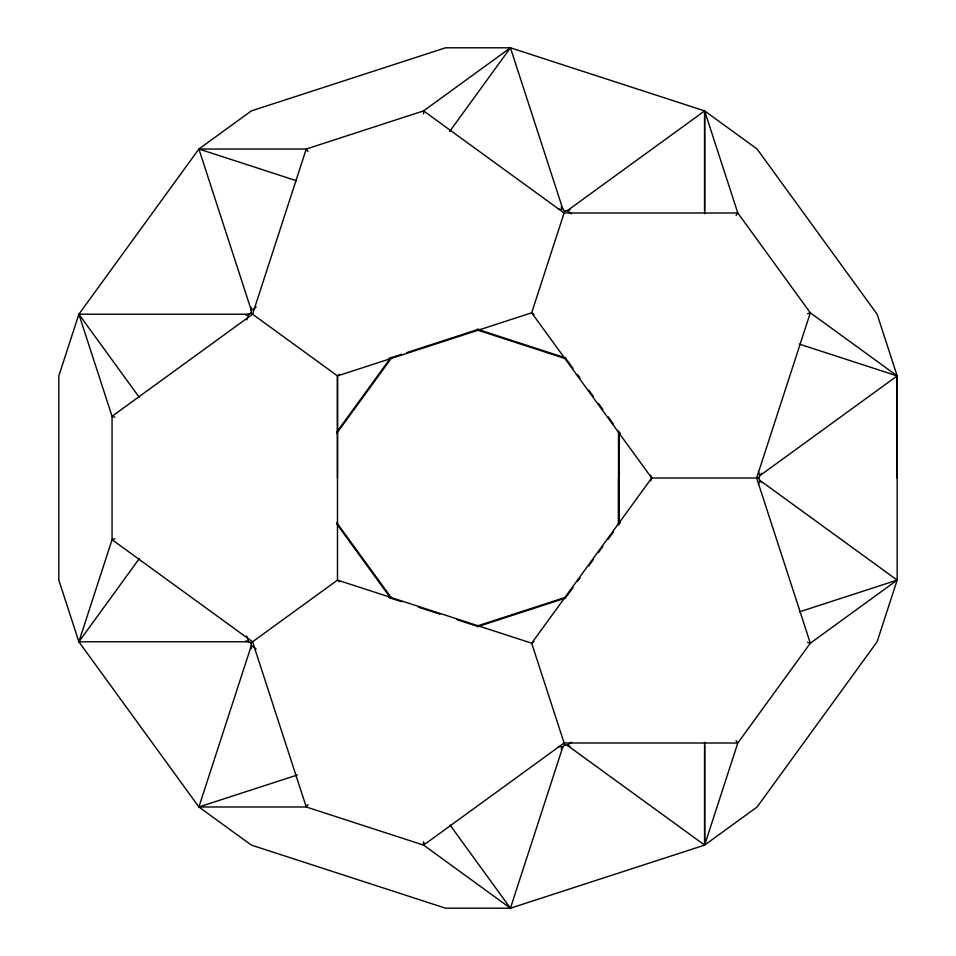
<?xml version="1.0" encoding="UTF-8"?>
<svg xmlns="http://www.w3.org/2000/svg" width="956" height="956" viewBox="0 0 956 956"><rect width="100%" height="100%" fill="white"/><g stroke="black" fill="none" stroke-linecap="round" stroke-linejoin="round"><path stroke-width="1.43" d="M337.48 478L337.48 375.899L339.87 374.166M245.847 640.855L251.165 642.802L251.368 645.491L198.896 806.983L306.255 806.983L423.58 845.104L423.58 842.117L423.58 845.104L510.432 908.2L704.632 845.104L757.104 806.983L877.118 641.787L897.17 580.101L897.17 375.899L877.118 314.213L757.104 149.017L704.632 110.896L510.432 47.8L445.568 47.8L251.368 110.896L198.896 149.017L78.882 314.213L58.83 375.899L58.83 580.101L78.882 641.787L198.896 806.983L251.368 845.104L445.568 908.2L510.432 908.2L562.905 746.708L564.638 744.664L570.087 746.218M618.52 523.864L618.52 478M619.273 478L619.273 522.693L619.273 433.307M704.632 742.31L704.632 845.104L567.255 745.298L571.557 742.179M704.632 210.702L704.632 110.896L567.255 210.702L564.638 211.336L561.148 206.878M897.17 478L897.17 375.899L810.318 312.803L737.805 212.997L704.632 110.896L704.632 213.69M246.839 636.11L248.68 641.787L78.882 641.787L112.055 539.686L112.055 416.314L78.882 314.213L248.68 314.213L251.165 313.198L251.368 307.533M246.839 319.89L248.68 314.213L245.847 315.145M564.853 210.702L531.679 312.803L651.693 478L759.052 478M650.785 480.808L651.693 478L650.785 475.192M758.419 484.537L759.793 480.294L758.383 478L761.55 473.304M78.882 641.787L139.289 558.627M449.595 131.534L510.432 47.8L562.905 209.292L558.435 209.292M336.572 432.327L390.849 357.604M336.715 433.391L391.279 358.297M307.999 804.57L306.255 806.983L252.575 641.787L112.055 539.686L114.887 538.766M736.048 215.411L737.805 212.997L564.1 212.997L423.58 110.896L306.255 149.017L198.896 149.017L251.368 310.509L256.196 307.007M651.693 478L531.679 643.197L564.853 745.298M566.896 595.982L573.026 587.546M577.4 581.523L580.029 577.914M588.788 565.856L593.162 559.834M598.42 552.604L602.794 546.569M608.052 539.339L613.298 532.11M620.313 522.466L618.556 524.88L618.52 431.048L620.313 433.534M561.148 749.122L562.905 746.708L558.435 746.708M510.432 47.8L423.58 110.896L423.58 113.883M250.627 643.197L337.48 580.101L531.679 643.197L534.069 641.464M423.58 845.104L564.1 743.003L737.805 743.003L810.318 643.197L897.17 580.101L759.793 480.294L761.55 482.696M570.087 209.782L567.255 210.702L571.557 213.821M389.008 358.38L401.759 354.234M406.921 352.561L478.645 329.246M250.627 312.803L337.48 375.899L531.679 312.803L534.069 314.536M807.485 313.723L810.318 312.803L756.638 478L810.318 643.197L807.485 642.277M477.797 625.822L566.072 597.142M477.737 626.622L565.57 598.086M198.896 806.983L297.34 774.993M799.407 611.864L897.17 580.101M198.896 149.017L296.659 180.78M799.407 344.136L897.17 375.899L759.793 475.706L758.419 471.463M477.355 329.246L565.952 358.034M477.797 330.179L566.072 358.859M114.887 417.234L112.055 416.314L252.575 314.213L306.255 149.017L307.999 151.43M389.008 597.62L401.759 601.766M418.764 607.287L440.011 614.194M457.016 619.715L478.263 626.622M339.87 581.834L337.48 580.101L337.48 375.899M256.112 648.933L251.368 645.491L251.368 648.467M566.896 360.018L573.026 368.454M577.4 374.477L580.029 378.086M588.788 390.144L593.162 396.166M598.42 403.396L602.794 409.431M608.052 416.661L613.298 423.89M736.048 740.589L737.805 743.003L704.632 845.104L704.632 745.298M336.715 522.609L391.279 597.703M336.572 523.673L390.849 598.396M78.882 314.213L139.289 397.373M450.013 825.04L510.432 908.2"/></g></svg>
